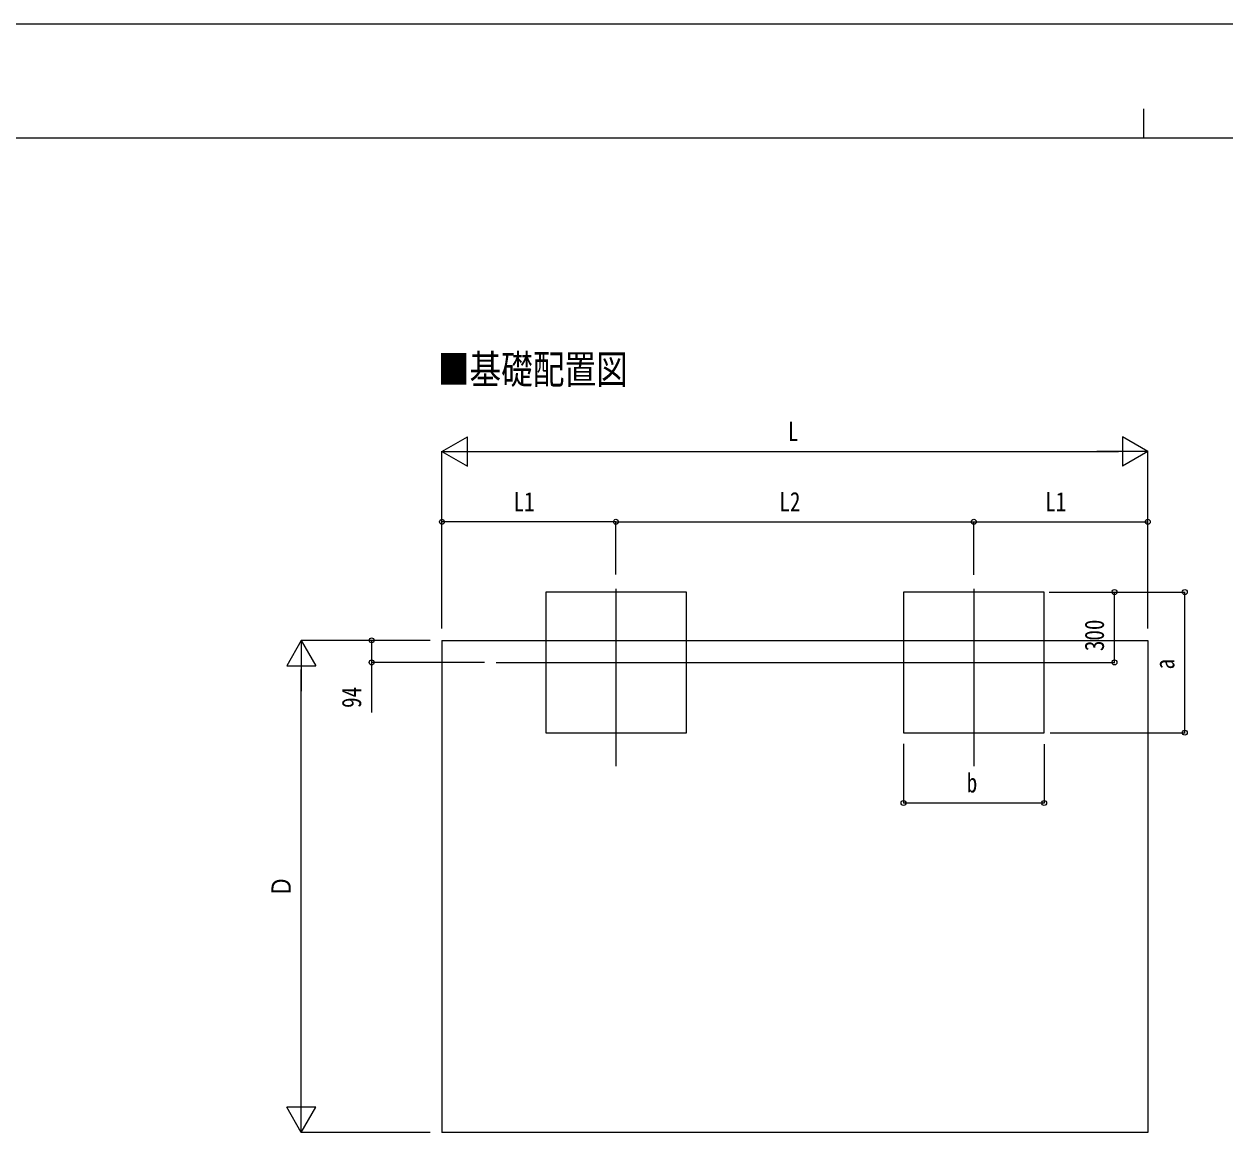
# Model space of a CAD drawing. Units: millimetres, scale not verified. Extents: x -10512 to 10512, y -7425 to 7425.
# Drawn here: x -4787 to 335, y 2612 to 7425 of the extents above; entities that cross this region are included whole.
import ezdxf
from ezdxf.enums import TextEntityAlignment as Align

# ---------------------------------------------------------------- set-up
doc = ezdxf.new("R2010")
doc.units = ezdxf.units.MM
doc.header["$LTSCALE"] = 30
for name, color, linetype in [('0-2_USER1', 3, 'Continuous'), ('0-3_YKK_12', 2, 'Continuous'), ('0-4_YKK_A1', 4, 'Continuous'), ('0-5_YKK_D', 6, 'Continuous'), ('0-6_YKK_ZWAK', 7, 'Continuous')]:
    doc.layers.add(name, color=color, linetype=linetype)
doc.styles.add('ＭＳ ゴシック', font='')
doc.styles.get('ＭＳ ゴシック').set_extended_font_data('MS Gothic')

msp = doc.modelspace()

# ---------------------------------------------------------------- linework, layer by layer
at = {"layer": '0-3_YKK_12'}
for p, q in [((-2262.59, 5014.3), (-2262.59, 4257.64)), ((-736.59, 5014.3), (-736.59, 4257.64)), ((-2772.94, 4700.85), (-308.36, 4700.85))]:
    msp.add_line(p, q, dxfattribs=at)
at = {"layer": '0-4_YKK_A1'}
for p, q in [((-3004.59, 4794.85), (5.41, 4794.85)), ((-3004.59, 4794.85), (-3004.59, 2694.85)), ((5.41, 4794.85), (5.41, 2694.85)), ((5.41, 2694.85), (-3004.59, 2694.85))]:
    msp.add_line(p, q, dxfattribs=at)
for points in [[(-2562.39, 4400.85), (-1962.39, 4400.85), (-1962.39, 5000.85), (-2562.39, 5000.85)], [(-1036.39, 4400.85), (-436.39, 4400.85), (-436.39, 5000.85), (-1036.39, 5000.85)]]:
    msp.add_lwpolyline(points, close=True, dxfattribs=at)
at = {"layer": '0-5_YKK_D'}
for p, q in [((-3004.59, 5600.85), (-2896.34, 5663.35)), ((-2896.34, 5538.35), (-2896.34, 5663.35)), ((5.41, 5600.85), (-102.85, 5663.35)), ((-102.85, 5663.35), (-102.85, 5538.35)), ((-3004.59, 4844.85), (-3004.59, 5601.85)), ((-3004.59, 5600.85), (-2896.34, 5538.35)), ((-3004.59, 5600.85), (-2788.09, 5600.85)), ((-2879.59, 5600.85), (-119.59, 5600.85)), ((5.41, 5600.85), (-211.1, 5600.85)), ((5.41, 5600.85), (-102.85, 5538.35)), ((5.41, 4844.85), (5.41, 5601.85)), ((-3004.59, 4845.85), (-3004.59, 5301.85)), ((-2262.59, 5300.85), (-3004.59, 5300.85)), ((-2262.59, 5076.42), (-2262.59, 5301.85)), ((-2262.59, 5076.42), (-2262.59, 5301.85)), ((-2262.59, 5300.85), (-736.59, 5300.85)), ((-736.59, 5074.57), (-736.59, 5301.85)), ((-736.59, 5074.57), (-736.59, 5301.85)), ((-736.59, 5300.85), (5.41, 5300.85)), ((5.41, 4844.85), (5.41, 5301.85)), ((-415.66, 5000.85), (164.61, 5000.85)), ((-415.66, 5000.85), (-135.39, 5000.85)), ((-136.39, 4700.85), (-136.39, 5000.85)), ((163.61, 4400.85), (163.61, 5000.85)), ((-3604.59, 4794.85), (-3667.09, 4686.59)), ((-3054.59, 4794.85), (-3605.59, 4794.85)), ((-3604.59, 4794.85), (-3542.09, 4686.59)), ((-3604.59, 4794.85), (-3604.59, 4578.34)), ((-3054.59, 4794.85), (-3305.59, 4794.85)), ((-3667.09, 4686.59), (-3542.09, 4686.59)), ((-3604.59, 2819.85), (-3604.59, 4669.85)), ((-2822.94, 4700.85), (-3305.59, 4700.85)), ((-307.36, 4700.85), (-135.39, 4700.85)), ((-410.57, 4400.85), (164.61, 4400.85)), ((-1036.39, 4353.76), (-1036.39, 4099.85)), ((-436.39, 4351.83), (-436.39, 4099.85)), ((-1036.39, 4100.85), (-436.39, 4100.85)), ((-3604.59, 2694.85), (-3604.59, 2911.35)), ((-3604.59, 2694.85), (-3667.09, 2803.1)), ((-3542.09, 2803.1), (-3667.09, 2803.1)), ((-3604.59, 2694.85), (-3542.09, 2803.1)), ((-3054.59, 2694.85), (-3605.59, 2694.85))]:
    msp.add_line(p, q, dxfattribs=at)
msp.add_lwpolyline([(-3304.59, 4794.85), (-3304.59, 4700.85), (-3304.59, 4486.35)], dxfattribs=at)
for centre in [(-3004.59, 5300.85), (-2262.59, 5300.85), (-2262.59, 5300.85), (-736.59, 5300.85), (-736.59, 5300.85), (5.41, 5300.85), (-136.39, 5000.85), (163.61, 5000.85), (-3304.59, 4794.85), (-3304.59, 4700.85), (-136.39, 4700.85), (163.61, 4400.85), (-1036.39, 4100.85), (-436.39, 4100.85)]:
    msp.add_circle(centre, 10.62, dxfattribs=at)
at = {"layer": '0-6_YKK_ZWAK'}
for p, q in [((-12.45, 7062.5), (-12.45, 6937.5)), ((9737.55, 6937.5), (-9762.45, 6937.5))]:
    msp.add_line(p, q, dxfattribs=at)
msp.add_lwpolyline([(-10512.5, -7425), (10512.5, -7425), (10512.5, 7425), (-10512.5, 7425)], close=True, dxfattribs=at)

# ---------------------------------------------------------------- texts
at = {"layer": '0-2_USER1', "style": 'ＭＳ ゴシック', "width": 0.8}
msp.add_text('■基礎配置図', height=123.8, dxfattribs=at).set_placement((-3022.6, 5852.25), align=Align.BOTTOM_LEFT)
at = {"layer": '0-5_YKK_D', "style": 'ＭＳ ゴシック', "width": 0.8}
for s, p in [('L', (-1529.59, 5620.85)), ('L1', (-2699.59, 5320.85)), ('L2', (-1565.59, 5320.85)), ('L1', (-431.59, 5320.85)), ('b', (-766.39, 4120.85))]:
    msp.add_text(s, height=82.48, dxfattribs=at).set_placement(p, align=Align.BOTTOM_LEFT)
for s, p in [('300', (-156.39, 4748.85)), ('a', (143.61, 4670.85)), ('94', (-3324.59, 4506.35)), ('Ｄ', (-3624.59, 3699.85))]:
    msp.add_text(s, height=82.48, rotation=90, dxfattribs=at).set_placement(p, align=Align.BOTTOM_LEFT)

doc.saveas('drawing.dxf')
